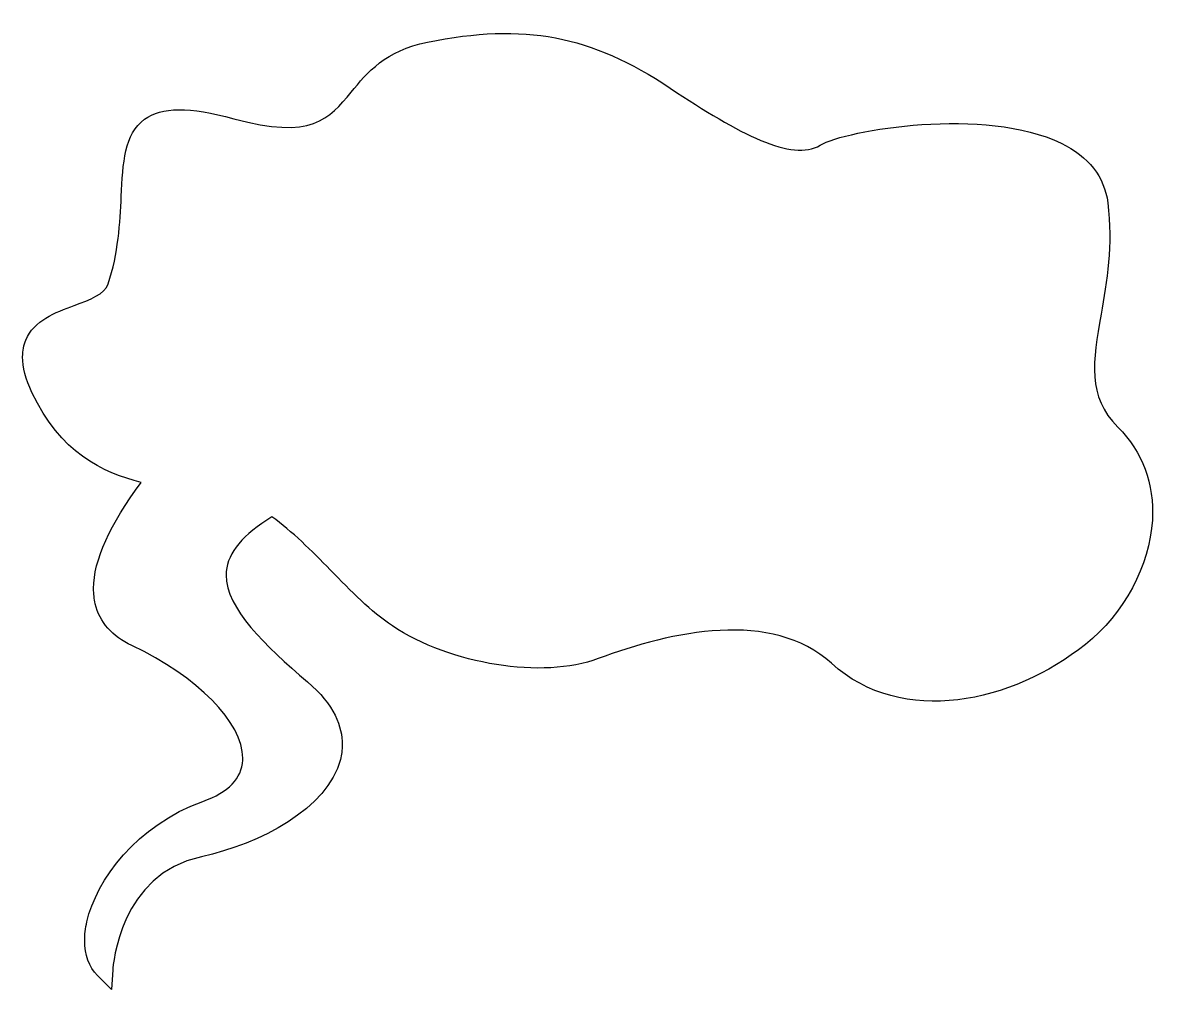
# Model space of a CAD drawing. Header units: centimetres. Extents: x -10.1 to 10.2, y -8.6 to 8.8.
import ezdxf

# ---------------------------------------------------------------- set-up
doc = ezdxf.new("R2010")
doc.units = ezdxf.units.CM
doc.header["$MEASUREMENT"] = 0
doc.layers.add('Camada 1', color=7, linetype='Continuous')

msp = doc.modelspace()

# ---------------------------------------------------------------- linework, layer by layer
at = {"layer": 'Camada 1'}
msp.add_open_spline([(-2.87121, 8.41392), (-3.62197, 8.26377), (-3.94965, 7.86674), (-4.23818, 7.5168), (-4.23818, 7.5168), (-4.63349, 7.03732), (-4.94602, 6.65839), (-6.34209, 7.03941), (-6.34209, 7.03941), (-7.13957, 7.25687), (-7.63249, 7.25393), (-7.94057, 7.0306), (-7.94057, 7.0306), (-8.30458, 6.76649), (-8.32977, 6.24831), (-8.35925, 5.6481), (-8.35925, 5.6481), (-8.38285, 5.17114), (-8.40955, 4.63027), (-8.59375, 4.07716), (-8.59375, 4.07716), (-8.65429, 3.89587), (-8.91969, 3.7975), (-9.20089, 3.6928), (-9.20089, 3.6928), (-9.54024, 3.56659), (-9.92508, 3.42364), (-10.07021, 3.07243), (-10.07021, 3.07243), (-10.10804, 2.98025), (-10.12695, 2.88058), (-10.12695, 2.77211), (-10.12695, 2.77211), (-10.12695, 2.58531), (-10.07152, 2.37338), (-9.95939, 2.13028), (-9.95939, 2.13028), (-9.46457, 1.05877), (-8.68457, 0.69034), (-8.00134, 0.52085), (-8.00134, 0.52085), (-8.56027, -0.23369), (-8.85515, -0.87509), (-8.85515, -1.38066), (-8.85515, -1.38066), (-8.85515, -1.47739), (-8.84502, -1.56955), (-8.82443, -1.65699), (-8.82443, -1.65699), (-8.74617, -1.98552), (-8.52537, -2.23786), (-8.16723, -2.4061), (-8.16723, -2.4061), (-6.98938, -2.96046), (-6.18098, -3.78479), (-6.18098, -4.42453), (-6.18098, -4.42453), (-6.18098, -4.4363), (-6.1814, -4.44845), (-6.18183, -4.46067), (-6.18183, -4.46067), (-6.19765, -4.78627), (-6.4376, -5.03476), (-6.89517, -5.19841), (-6.89517, -5.19841), (-8.0863, -5.6232), (-8.80845, -6.61584), (-8.97519, -7.35773), (-8.97519, -7.35773), (-9.00189, -7.4751), (-9.01477, -7.58736), (-9.01477, -7.69296), (-9.01477, -7.69296), (-9.01477, -7.95077), (-8.93629, -8.16738), (-8.78384, -8.32005), (-8.78384, -8.32005), (-8.78384, -8.32005), (-8.53423, -8.56947), (-8.53423, -8.56947), (-8.53423, -8.56947), (-8.53423, -8.56947), (-8.51148, -8.21742), (-8.51148, -8.21742), (-8.51148, -8.21742), (-8.50688, -8.1472), (-8.38324, -6.50393), (-6.92229, -6.19058), (-6.92229, -6.19058), (-5.87713, -5.96685), (-4.65158, -5.32587), (-4.43163, -4.44721), (-4.43163, -4.44721), (-4.41144, -4.36691), (-4.3984, -4.27687), (-4.3984, -4.17929), (-4.3984, -4.17929), (-4.3984, -3.8647), (-4.53424, -3.46806), (-5.02345, -3.0542), (-5.02345, -3.0542), (-5.78272, -2.41155), (-6.4807, -1.73695), (-6.4807, -1.14092), (-6.4807, -1.14092), (-6.4807, -1.11946), (-6.47985, -1.09806), (-6.47795, -1.07655), (-6.47795, -1.07655), (-6.44832, -0.73672), (-6.17344, -0.41541), (-5.65766, -0.09659), (-5.65766, -0.09659), (-5.296, -0.35776), (-4.94815, -0.70434), (-4.6125, -1.04843), (-4.6125, -1.04843), (-4.23819, -1.43284), (-3.88405, -1.79535), (-3.50006, -2.05149), (-3.50006, -2.05149), (-2.45615, -2.74719), (-0.8011, -3.01132), (0.18897, -2.63995), (0.18897, -2.63995), (1.50966, -2.14444), (3.30724, -1.75666), (4.37007, -2.72276), (4.37007, -2.72276), (5.63946, -3.87687), (7.62085, -3.42682), (8.9222, -2.38671), (8.9222, -2.38671), (9.61739, -1.83026), (10.07758, -0.97479), (10.12296, -0.15463), (10.12296, -0.15463), (10.15918, 0.49558), (9.94593, 1.07092), (9.50685, 1.51008), (9.50685, 1.51008), (9.50685, 1.51008), (9.50685, 1.51008), (9.50685, 1.51008), (9.50685, 1.51008), (8.95035, 2.06719), (9.05679, 2.6829), (9.20443, 3.53459), (9.20443, 3.53459), (9.30495, 4.11588), (9.41848, 4.77408), (9.32386, 5.53325), (9.32386, 5.53325), (9.26539, 6.00095), (8.98363, 6.361), (8.48648, 6.60283), (8.48648, 6.60283), (7.138, 7.25937), (4.62838, 6.84217), (4.16655, 6.56499), (4.16655, 6.56499), (3.66392, 6.26344), (2.72984, 6.75634), (1.47897, 7.58956), (1.47897, 7.58956), (0.054, 8.53968), (-1.1249, 8.76301), (-2.87121, 8.41392)], degree=3, knots=[0, 0, 0, 0, 0.02325581, 0.02325581, 0.02325581, 0.02325581, 0.04651163, 0.04651163, 0.04651163, 0.04651163, 0.06976744, 0.06976744, 0.06976744, 0.06976744, 0.09302326, 0.09302326, 0.09302326, 0.09302326, 0.11627907, 0.11627907, 0.11627907, 0.11627907, 0.13953488, 0.13953488, 0.13953488, 0.13953488, 0.1627907, 0.1627907, 0.1627907, 0.1627907, 0.18604651, 0.18604651, 0.18604651, 0.18604651, 0.20930233, 0.20930233, 0.20930233, 0.20930233, 0.23255814, 0.23255814, 0.23255814, 0.23255814, 0.25581395, 0.25581395, 0.25581395, 0.25581395, 0.27906977, 0.27906977, 0.27906977, 0.27906977, 0.30232558, 0.30232558, 0.30232558, 0.30232558, 0.3255814, 0.3255814, 0.3255814, 0.3255814, 0.34883721, 0.34883721, 0.34883721, 0.34883721, 0.37209302, 0.37209302, 0.37209302, 0.37209302, 0.39534884, 0.39534884, 0.39534884, 0.39534884, 0.41860465, 0.41860465, 0.41860465, 0.41860465, 0.44186047, 0.44186047, 0.44186047, 0.44186047, 0.46511628, 0.46511628, 0.46511628, 0.46511628, 0.48837209, 0.48837209, 0.48837209, 0.48837209, 0.51162791, 0.51162791, 0.51162791, 0.51162791, 0.53488372, 0.53488372, 0.53488372, 0.53488372, 0.55813953, 0.55813953, 0.55813953, 0.55813953, 0.58139535, 0.58139535, 0.58139535, 0.58139535, 0.60465116, 0.60465116, 0.60465116, 0.60465116, 0.62790698, 0.62790698, 0.62790698, 0.62790698, 0.65116279, 0.65116279, 0.65116279, 0.65116279, 0.6744186, 0.6744186, 0.6744186, 0.6744186, 0.69767442, 0.69767442, 0.69767442, 0.69767442, 0.72093023, 0.72093023, 0.72093023, 0.72093023, 0.74418605, 0.74418605, 0.74418605, 0.74418605, 0.76744186, 0.76744186, 0.76744186, 0.76744186, 0.79069767, 0.79069767, 0.79069767, 0.79069767, 0.81395349, 0.81395349, 0.81395349, 0.81395349, 0.8372093, 0.8372093, 0.8372093, 0.8372093, 0.86046512, 0.86046512, 0.86046512, 0.86046512, 0.88372093, 0.88372093, 0.88372093, 0.88372093, 0.90697674, 0.90697674, 0.90697674, 0.90697674, 0.93023256, 0.93023256, 0.93023256, 0.93023256, 0.95348837, 0.95348837, 0.95348837, 0.95348837, 1, 1, 1, 1], dxfattribs=at)

doc.saveas('drawing.dxf')
